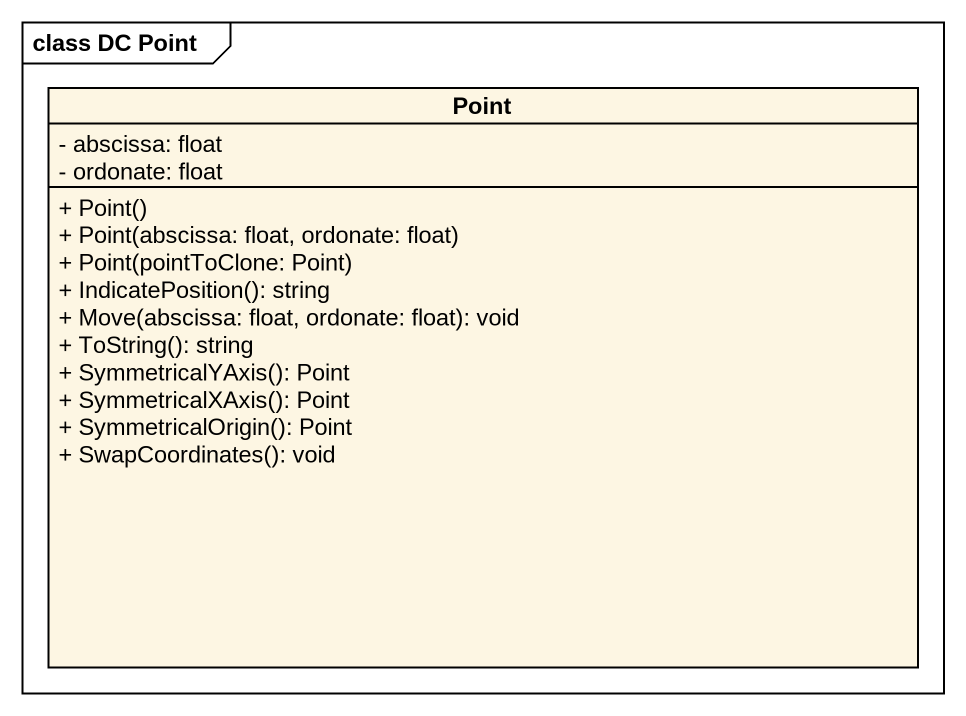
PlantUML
@startuml
mainframe class DC Point
hide circle
hide empty members
skinparam classAttributeIconSize 0
class Point {
  - abscissa: float
  - ordonate: float
  + Point()
  + Point(abscissa: float, ordonate: float)
  + Point(pointToClone: Point)
  + IndicatePosition(): string
  + Move(abscissa: float, ordonate: float): void
  + ToString(): string
  + SymmetricalYAxis(): Point
  + SymmetricalXAxis(): Point
  + SymmetricalOrigin(): Point
  + SwapCoordinates(): void
}
@enduml
